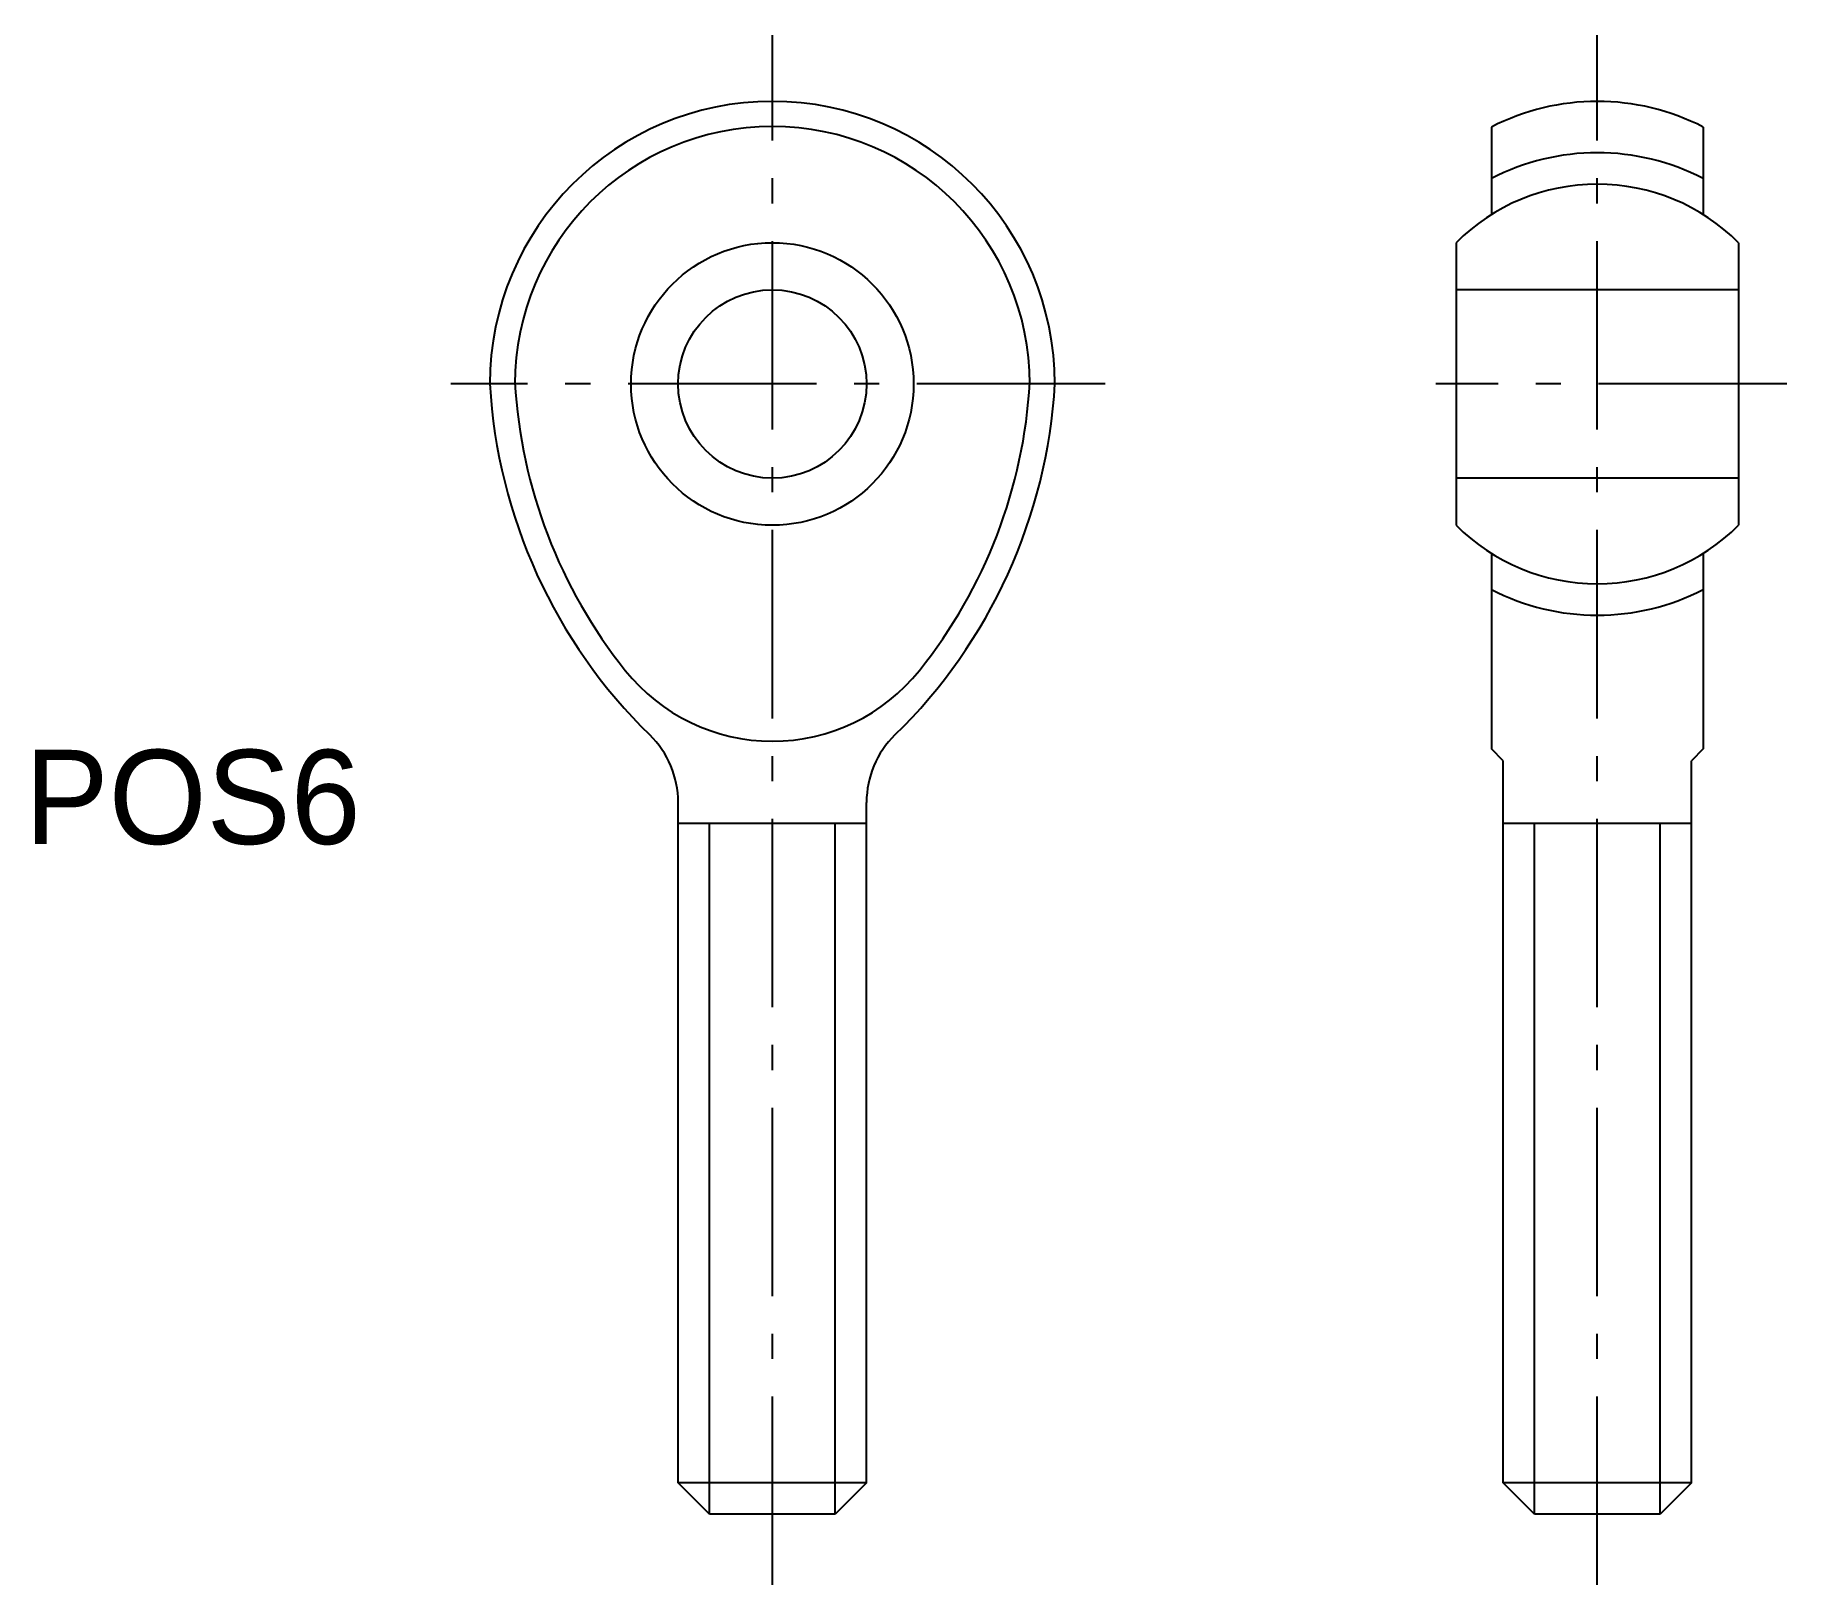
# Model space of a CAD drawing. Extents: x 3546.6 to 3602.4, y 1747.1 to 1796.5.
import ezdxf

# ---------------------------------------------------------------- set-up
doc = ezdxf.new("R2010")
doc.units = 0
doc.header["$MEASUREMENT"] = 0
doc.linetypes.add('SCENTER', pattern=[9.2, 6, -1.2, 0.8, -1.2])
for name, color, linetype in [('CON', 2, 'CONTINUOUS'), ('SCEN', 1, 'SCENTER'), ('UTI', 7, 'CONTINUOUS')]:
    doc.layers.add(name, color=color, linetype=linetype)

msp = doc.modelspace()

# ---------------------------------------------------------------- linework, layer by layer
at = {"layer": 'CON'}
for p, q in [((3593.006, 1793.559), (3593.006, 1790.773)), ((3599.756, 1793.559), (3599.756, 1790.773)), ((3591.881, 1789.878), (3591.881, 1780.878)), ((3600.881, 1789.878), (3600.881, 1780.878)), ((3600.881, 1788.378), (3591.881, 1788.378)), ((3600.881, 1782.378), (3591.881, 1782.378)), ((3593.006, 1779.982), (3593.006, 1773.753)), ((3599.756, 1779.982), (3599.756, 1773.753)), ((3593.381, 1773.378), (3593.006, 1773.753)), ((3599.756, 1773.753), (3599.381, 1773.378)), ((3593.381, 1750.378), (3593.381, 1773.378)), ((3599.381, 1750.378), (3599.381, 1773.378)), ((3567.102, 1750.378), (3567.102, 1772.053)), ((3573.102, 1750.378), (3573.102, 1772.053)), ((3573.102, 1771.378), (3567.102, 1771.378)), ((3599.381, 1771.378), (3593.381, 1771.378)), ((3568.102, 1749.378), (3567.102, 1750.378)), ((3573.102, 1750.378), (3567.102, 1750.378)), ((3573.102, 1750.378), (3572.102, 1749.378)), ((3594.381, 1749.378), (3593.381, 1750.378)), ((3599.381, 1750.378), (3593.381, 1750.378)), ((3599.381, 1750.378), (3598.381, 1749.378)), ((3572.102, 1749.378), (3568.102, 1749.378)), ((3598.381, 1749.378), (3594.381, 1749.378))]:
    msp.add_line(p, q, dxfattribs=at)
for radius in [4.5, 3]:
    msp.add_circle((3570.102, 1785.378), radius, dxfattribs=at)
for centre, radius, start, end in [((3570.102, 1785.378), 9, 0, 180), ((3596.381, 1787.014), 7.364, 62.7215, 117.2782), ((3570.102, 1785.378), 8.2, 0, 180), ((3596.381, 1785.378), 7.364, 62.7215, 117.2782), ((3596.381, 1785.378), 6.364, 44.9997, 135), ((3578.073, 1786.363), 17, 183.324, 225.6876), ((3578.073, 1786.363), 16.2, 183.324, 218.601), ((3562.131, 1786.363), 17, 314.3124, 356.676), ((3562.131, 1786.363), 16.2, 321.399, 356.676), ((3596.381, 1785.378), 6.364, 225, 315.0001), ((3596.381, 1785.378), 7.364, 242.7215, 297.2785), ((3570.102, 1780), 6, 218.601, 321.399), ((3564.102, 1772.053), 3, 0, 45.6876), ((3576.102, 1772.053), 3, 134.3124, 180)]:
    msp.add_arc(centre, radius, start, end, dxfattribs=at)
at = {"layer": 'SCEN'}
for p, q in [((3570.102, 1747.128), (3570.102, 1796.491)), ((3596.381, 1747.128), (3596.381, 1796.491)), ((3580.706, 1785.378), (3559.86, 1785.378)), ((3602.422, 1785.378), (3591.234, 1785.378))]:
    msp.add_line(p, q, dxfattribs=at)
at = {"layer": 'UTI'}
for p, q in [((3568.102, 1749.378), (3568.102, 1771.378)), ((3572.102, 1749.378), (3572.102, 1771.378)), ((3594.381, 1749.378), (3594.381, 1771.378)), ((3598.381, 1749.378), (3598.381, 1771.378))]:
    msp.add_line(p, q, dxfattribs=at)

# ---------------------------------------------------------------- texts
at = {"layer": 'CON', "insert": (3546.286, 1773.726), "char_height": 3, "width": 4.269, "attachment_point": 1}
msp.add_mtext('POS6', dxfattribs=at)

doc.saveas('drawing.dxf')
